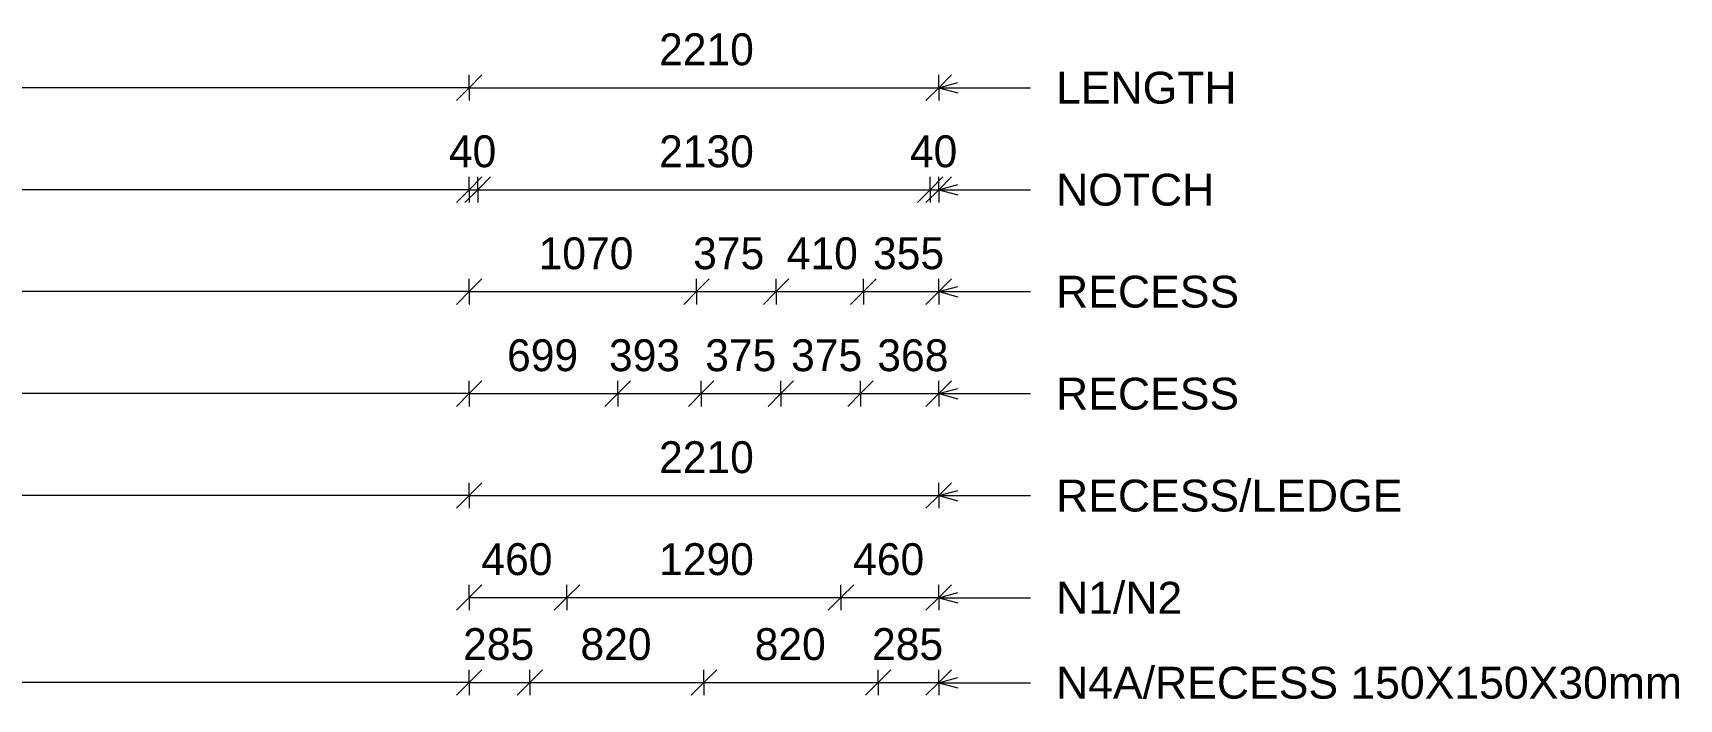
# Model space of a CAD drawing. Header units: millimetres. Extents: x -9471 to 9984, y -2794 to 13196.
# Drawn here: x -4792 to 2957, y 10060 to 13196 of the extents above; entities that cross this region are included whole.
import ezdxf

# ---------------------------------------------------------------- set-up
doc = ezdxf.new("R2010")
doc.units = ezdxf.units.MM
for name, color, linetype, lineweight in [('A-ANNO-DIMS', 211, 'Continuous', 9), ('A-ANNO-DIMS-60', 211, 'Continuous', 9), ('A-DETL-MBND', 5, 'Continuous', 18), ('G-ANNO-TEXT', 231, 'Continuous', 9)]:
    doc.layers.add(name, color=color, linetype=linetype, lineweight=lineweight)
doc.styles.add('Arial_1', font='arial.ttf', dxfattribs={"height": 150})
doc.styles.add('Nirmala UI Semilight', font='NirmalaS.ttf', dxfattribs={"height": 150})
doc.dimstyles.new('Arrow_Filled_-_2_5_NI_UI', dxfattribs={"dimscale": 304.8, "dimtxt": 157.104592, "dimasz": 0.393701, "dimexe": 0.19685, "dimexo": 0.0625, "dimgap": 0.19685, "dimtad": 1, "dimdec": 0, "dimzin": 0, "dimdsep": 46, "dimtxsty": 'Nirmala UI Semilight', "dimblk1": 'OBLIQUE', "dimblk2": 'OBLIQUE', "dimsah": 1, "dimcen": 0.09, "dimazin": 0, "dimtfac": 1, "dimtdec": 4, "dimtix": 1, "dimtmove": 2, "dimatfit": 3, "dimfxl": 0.19685, "dimfxlon": 1, "dimtvp": 1, "dimtolj": 1, "dimtzin": 0, "dimarcsym": 2})
doc.dimstyles.new('Arrow_Filled_-_2_5_NI_UI_1', dxfattribs={"dimscale": 304.8, "dimtxt": 157.104592, "dimasz": 0.393701, "dimexe": 0.19685, "dimexo": 0.0625, "dimgap": 0.19685, "dimtad": 1, "dimdec": 0, "dimzin": 0, "dimdsep": 46, "dimtxsty": 'Nirmala UI Semilight', "dimblk1": 'OBLIQUE', "dimblk2": 'OBLIQUE', "dimsah": 1, "dimcen": 0.09, "dimazin": 0, "dimtfac": 1, "dimtdec": 4, "dimtix": 1, "dimtmove": 0, "dimatfit": 3, "dimfxl": 0.19685, "dimfxlon": 1, "dimtvp": 1, "dimtolj": 1, "dimtzin": 0, "dimarcsym": 2})

# ---------------------------------------------------------------- blocks, each defined once
blk = doc.blocks.new('DIMBLOCK56-Elevation Front')
at = {"layer": 'A-ANNO-DIMS-60'}
for p, q in [((-2738.5, 10538.3), (-2678.5, 10598.3)), ((-2738.5, 10538.3), (-2738.5, 10598.3)), ((-2278.5, 10538.3), (-2218.5, 10598.3)), ((-2278.5, 10538.3), (-2278.5, 10598.3)), ((-2738.5, 10538.3), (-2798.5, 10478.3)), ((-2738.5, 10538.3), (-2278.5, 10538.3)), ((-2738.5, 10538.3), (-2738.5, 10478.3)), ((-2278.5, 10538.3), (-2338.5, 10478.3)), ((-2278.5, 10538.3), (-2278.5, 10478.3))]:
    blk.add_line(p, q, dxfattribs=at)
at = {"layer": 'A-ANNO-DIMS-60', "color": 0, "insert": (-2681.4, 10794), "char_height": 150, "width": 414.756, "attachment_point": 1, "line_spacing_factor": 1.142579, "style": 'Nirmala UI Semilight'}
blk.add_mtext('460', dxfattribs=at)
blk = doc.blocks.new('_Oblique')
at = {"color": 0, "linetype": 'ByBlock', "lineweight": -2}
blk.add_line((-0.5, -0.5), (0.5, 0.5), dxfattribs=at)
blk = doc.blocks.new('DIMBLOCK57-Elevation Front')
at = {"layer": 'A-ANNO-DIMS-60'}
for p, q in [((-2278.5, 10538.3), (-2218.5, 10598.3)), ((-2278.5, 10538.3), (-2278.5, 10598.3)), ((-988.5, 10538.3), (-928.5, 10598.3)), ((-988.5, 10538.3), (-988.5, 10598.3)), ((-2278.5, 10538.3), (-2338.5, 10478.3)), ((-2278.5, 10538.3), (-988.5, 10538.3)), ((-2278.5, 10538.3), (-2278.5, 10478.3)), ((-988.5, 10538.3), (-1048.5, 10478.3)), ((-988.5, 10538.3), (-988.5, 10478.3))]:
    blk.add_line(p, q, dxfattribs=at)
at = {"layer": 'A-ANNO-DIMS-60', "color": 0, "insert": (-1844.9, 10794), "char_height": 150, "width": 507.305, "attachment_point": 1, "line_spacing_factor": 1.142579, "style": 'Nirmala UI Semilight'}
blk.add_mtext('1290', dxfattribs=at)
blk = doc.blocks.new('DIMBLOCK58-Elevation Front')
at = {"layer": 'A-ANNO-DIMS-60'}
for p, q in [((-988.5, 10538.3), (-928.5, 10598.3)), ((-988.5, 10538.3), (-988.5, 10598.3)), ((-528.5, 10538.3), (-468.5, 10598.3)), ((-528.5, 10538.3), (-528.5, 10598.3)), ((-988.5, 10538.3), (-1048.5, 10478.3)), ((-988.5, 10538.3), (-528.5, 10538.3)), ((-988.5, 10538.3), (-988.5, 10478.3)), ((-528.5, 10538.3), (-588.5, 10478.3)), ((-528.5, 10538.3), (-528.5, 10478.3))]:
    blk.add_line(p, q, dxfattribs=at)
at = {"layer": 'A-ANNO-DIMS-60', "color": 0, "insert": (-931.4, 10794), "char_height": 150, "width": 414.756, "attachment_point": 1, "line_spacing_factor": 1.142579, "style": 'Nirmala UI Semilight'}
blk.add_mtext('460', dxfattribs=at)
blk = doc.blocks.new('DIMBLOCK59-Elevation Front')
at = {"layer": 'A-ANNO-DIMS-60'}
for p, q in [((-2738.5, 11018.3), (-2798.5, 10958.3)), ((-2738.5, 11018.3), (-2678.5, 11078.3)), ((-2738.5, 11018.3), (-2738.5, 11078.3)), ((-2738.5, 11018.3), (-528.5, 11018.3)), ((-2738.5, 11018.3), (-2738.5, 10958.3)), ((-528.5, 11018.3), (-588.5, 10958.3)), ((-528.5, 11018.3), (-468.5, 11078.3)), ((-528.5, 11018.3), (-528.5, 11078.3)), ((-528.5, 11018.3), (-528.5, 10958.3))]:
    blk.add_line(p, q, dxfattribs=at)
at = {"layer": 'A-ANNO-DIMS-60', "color": 0, "insert": (-1844.9, 11274), "char_height": 150, "width": 507.305, "attachment_point": 1, "line_spacing_factor": 1.142579, "style": 'Nirmala UI Semilight'}
blk.add_mtext('2210', dxfattribs=at)
blk = doc.blocks.new('DIMBLOCK65-Elevation Front')
at = {"layer": 'A-ANNO-DIMS-60'}
for p, q in [((-2738.5, 11498.3), (-2678.5, 11558.3)), ((-2738.5, 11498.3), (-2738.5, 11558.3)), ((-2039.5, 11498.3), (-1979.5, 11558.3)), ((-2039.5, 11498.3), (-2039.5, 11558.3)), ((-2738.5, 11498.3), (-2798.5, 11438.3)), ((-2738.5, 11498.3), (-2039.5, 11498.3)), ((-2738.5, 11498.3), (-2738.5, 11438.3)), ((-2039.5, 11498.3), (-2099.5, 11438.3)), ((-2039.5, 11498.3), (-2039.5, 11438.3))]:
    blk.add_line(p, q, dxfattribs=at)
at = {"layer": 'A-ANNO-DIMS-60', "color": 0, "insert": (-2560.4, 11754), "char_height": 150, "width": 411.328, "attachment_point": 1, "line_spacing_factor": 1.142579, "style": 'Nirmala UI Semilight'}
blk.add_mtext('699', dxfattribs=at)
blk = doc.blocks.new('DIMBLOCK66-Elevation Front')
at = {"layer": 'A-ANNO-DIMS-60'}
for p, q in [((-2039.5, 11498.3), (-1979.5, 11558.3)), ((-2039.5, 11498.3), (-2039.5, 11558.3)), ((-1646.8, 11498.3), (-1586.8, 11558.3)), ((-1646.8, 11498.3), (-1646.8, 11558.3)), ((-2039.5, 11498.3), (-2099.5, 11438.3)), ((-2039.5, 11498.3), (-1646.8, 11498.3)), ((-2039.5, 11498.3), (-2039.5, 11438.3)), ((-1646.8, 11498.3), (-1706.8, 11438.3)), ((-1646.8, 11498.3), (-1646.8, 11438.3))]:
    blk.add_line(p, q, dxfattribs=at)
at = {"layer": 'A-ANNO-DIMS-60', "color": 0, "insert": (-2080.7, 11754), "char_height": 150, "width": 411.328, "attachment_point": 1, "line_spacing_factor": 1.142579, "style": 'Nirmala UI Semilight'}
blk.add_mtext('393', dxfattribs=at)
blk = doc.blocks.new('DIMBLOCK67-Elevation Front')
at = {"layer": 'A-ANNO-DIMS-60'}
for p, q in [((-1646.8, 11498.3), (-1586.8, 11558.3)), ((-1646.8, 11498.3), (-1646.8, 11558.3)), ((-1271.8, 11498.3), (-1211.8, 11558.3)), ((-1271.8, 11498.3), (-1271.8, 11558.3)), ((-1646.8, 11498.3), (-1706.8, 11438.3)), ((-1646.8, 11498.3), (-1271.8, 11498.3)), ((-1646.8, 11498.3), (-1646.8, 11438.3)), ((-1271.8, 11498.3), (-1331.8, 11438.3)), ((-1271.8, 11498.3), (-1271.8, 11438.3))]:
    blk.add_line(p, q, dxfattribs=at)
at = {"layer": 'A-ANNO-DIMS-60', "color": 0, "insert": (-1627.8, 11754), "char_height": 150, "width": 404.473, "attachment_point": 1, "line_spacing_factor": 1.142579, "style": 'Nirmala UI Semilight'}
blk.add_mtext('375', dxfattribs=at)
blk = doc.blocks.new('DIMBLOCK68-Elevation Front')
at = {"layer": 'A-ANNO-DIMS-60'}
for p, q in [((-1271.8, 11498.3), (-1211.8, 11558.3)), ((-1271.8, 11498.3), (-1271.8, 11558.3)), ((-896.8, 11498.3), (-836.8, 11558.3)), ((-896.8, 11498.3), (-896.8, 11558.3)), ((-1271.8, 11498.3), (-1331.8, 11438.3)), ((-1271.8, 11498.3), (-896.8, 11498.3)), ((-1271.8, 11498.3), (-1271.8, 11438.3)), ((-896.8, 11498.3), (-956.8, 11438.3)), ((-896.8, 11498.3), (-896.8, 11438.3))]:
    blk.add_line(p, q, dxfattribs=at)
at = {"layer": 'A-ANNO-DIMS-60', "color": 0, "insert": (-1223.4, 11754), "char_height": 150, "width": 404.473, "attachment_point": 1, "line_spacing_factor": 1.142579, "style": 'Nirmala UI Semilight'}
blk.add_mtext('375', dxfattribs=at)
blk = doc.blocks.new('DIMBLOCK69-Elevation Front')
at = {"layer": 'A-ANNO-DIMS-60'}
for p, q in [((-896.8, 11498.3), (-836.8, 11558.3)), ((-896.8, 11498.3), (-896.8, 11558.3)), ((-528.5, 11498.3), (-468.5, 11558.3)), ((-528.5, 11498.3), (-528.5, 11558.3)), ((-896.8, 11498.3), (-956.8, 11438.3)), ((-896.8, 11498.3), (-528.5, 11498.3)), ((-896.8, 11498.3), (-896.8, 11438.3)), ((-528.5, 11498.3), (-588.5, 11438.3)), ((-528.5, 11498.3), (-528.5, 11438.3))]:
    blk.add_line(p, q, dxfattribs=at)
at = {"layer": 'A-ANNO-DIMS-60', "color": 0, "insert": (-817.5, 11754), "char_height": 150, "width": 411.328, "attachment_point": 1, "line_spacing_factor": 1.142579, "style": 'Nirmala UI Semilight'}
blk.add_mtext('368', dxfattribs=at)
blk = doc.blocks.new('DIMBLOCK79-Elevation Front')
at = {"layer": 'A-ANNO-DIMS-60'}
for p, q in [((-2738.5, 11978.3), (-2678.5, 12038.3)), ((-2738.5, 11978.3), (-2738.5, 12038.3)), ((-1668.5, 11978.3), (-1608.5, 12038.3)), ((-1668.5, 11978.3), (-1668.5, 12038.3)), ((-2738.5, 11978.3), (-2798.5, 11918.3)), ((-2738.5, 11978.3), (-1668.5, 11978.3)), ((-2738.5, 11978.3), (-2738.5, 11918.3)), ((-1668.5, 11978.3), (-1728.5, 11918.3)), ((-1668.5, 11978.3), (-1668.5, 11918.3))]:
    blk.add_line(p, q, dxfattribs=at)
at = {"layer": 'A-ANNO-DIMS-60', "color": 0, "insert": (-2412, 12234), "char_height": 150, "width": 500.45, "attachment_point": 1, "line_spacing_factor": 1.142579, "style": 'Nirmala UI Semilight'}
blk.add_mtext('1070', dxfattribs=at)
blk = doc.blocks.new('DIMBLOCK80-Elevation Front')
at = {"layer": 'A-ANNO-DIMS-60'}
for p, q in [((-1668.5, 11978.3), (-1608.5, 12038.3)), ((-1668.5, 11978.3), (-1668.5, 12038.3)), ((-1293.5, 11978.3), (-1233.5, 12038.3)), ((-1293.5, 11978.3), (-1293.5, 12038.3)), ((-1668.5, 11978.3), (-1728.5, 11918.3)), ((-1668.5, 11978.3), (-1293.5, 11978.3)), ((-1668.5, 11978.3), (-1668.5, 11918.3)), ((-1293.5, 11978.3), (-1353.5, 11918.3)), ((-1293.5, 11978.3), (-1293.5, 11918.3))]:
    blk.add_line(p, q, dxfattribs=at)
at = {"layer": 'A-ANNO-DIMS-60', "color": 0, "insert": (-1684.4, 12234), "char_height": 150, "width": 404.473, "attachment_point": 1, "line_spacing_factor": 1.142579, "style": 'Nirmala UI Semilight'}
blk.add_mtext('375', dxfattribs=at)
blk = doc.blocks.new('DIMBLOCK81-Elevation Front')
at = {"layer": 'A-ANNO-DIMS-60'}
for p, q in [((-1293.5, 11978.3), (-1233.5, 12038.3)), ((-1293.5, 11978.3), (-1293.5, 12038.3)), ((-883.1, 11978.3), (-823.1, 12038.3)), ((-883.1, 11978.3), (-883.1, 12038.3)), ((-1293.5, 11978.3), (-1353.5, 11918.3)), ((-1293.5, 11978.3), (-883.1, 11978.3)), ((-1293.5, 11978.3), (-1293.5, 11918.3)), ((-883.1, 11978.3), (-943.1, 11918.3)), ((-883.1, 11978.3), (-883.1, 11918.3))]:
    blk.add_line(p, q, dxfattribs=at)
at = {"layer": 'A-ANNO-DIMS-60', "color": 0, "insert": (-1244, 12234), "char_height": 150, "width": 373.623, "attachment_point": 1, "line_spacing_factor": 1.142579, "style": 'Nirmala UI Semilight'}
blk.add_mtext('410', dxfattribs=at)
blk = doc.blocks.new('DIMBLOCK82-Elevation Front')
at = {"layer": 'A-ANNO-DIMS-60'}
for p, q in [((-883.1, 11978.3), (-823.1, 12038.3)), ((-883.1, 11978.3), (-883.1, 12038.3)), ((-528.5, 11978.3), (-468.5, 12038.3)), ((-528.5, 11978.3), (-528.5, 12038.3)), ((-883.1, 11978.3), (-943.1, 11918.3)), ((-883.1, 11978.3), (-528.5, 11978.3)), ((-883.1, 11978.3), (-883.1, 11918.3)), ((-528.5, 11978.3), (-588.5, 11918.3)), ((-528.5, 11978.3), (-528.5, 11918.3))]:
    blk.add_line(p, q, dxfattribs=at)
at = {"layer": 'A-ANNO-DIMS-60', "color": 0, "insert": (-837.8, 12234), "char_height": 150, "width": 411.328, "attachment_point": 1, "line_spacing_factor": 1.142579, "style": 'Nirmala UI Semilight'}
blk.add_mtext('355', dxfattribs=at)
blk = doc.blocks.new('DIMBLOCK83-Elevation Front')
at = {"layer": 'A-ANNO-DIMS-60'}
for p, q in [((-2738.5, 12458.3), (-2678.5, 12518.3)), ((-2738.5, 12458.3), (-2738.5, 12518.3)), ((-2698.5, 12458.3), (-2638.5, 12518.3)), ((-2698.5, 12458.3), (-2698.5, 12518.3)), ((-2738.5, 12458.3), (-2798.5, 12398.3)), ((-2698.5, 12458.3), (-2758.5, 12398.3)), ((-2738.5, 12458.3), (-2698.5, 12458.3)), ((-2738.5, 12458.3), (-2738.5, 12398.3)), ((-2698.5, 12458.3), (-2698.5, 12398.3))]:
    blk.add_line(p, q, dxfattribs=at)
at = {"layer": 'A-ANNO-DIMS-60', "color": 0, "insert": (-2834.2, 12714), "char_height": 150, "width": 277.647, "attachment_point": 1, "line_spacing_factor": 1.142579, "style": 'Nirmala UI Semilight'}
blk.add_mtext('40', dxfattribs=at)
blk = doc.blocks.new('DIMBLOCK84-Elevation Front')
at = {"layer": 'A-ANNO-DIMS-60'}
for p, q in [((-2698.5, 12458.3), (-2638.5, 12518.3)), ((-2698.5, 12458.3), (-2698.5, 12518.3)), ((-568.5, 12458.3), (-508.5, 12518.3)), ((-568.5, 12458.3), (-568.5, 12518.3)), ((-2698.5, 12458.3), (-2758.5, 12398.3)), ((-2698.5, 12458.3), (-568.5, 12458.3)), ((-2698.5, 12458.3), (-2698.5, 12398.3)), ((-568.5, 12458.3), (-628.5, 12398.3)), ((-568.5, 12458.3), (-568.5, 12398.3))]:
    blk.add_line(p, q, dxfattribs=at)
at = {"layer": 'A-ANNO-DIMS-60', "color": 0, "insert": (-1844.9, 12714), "char_height": 150, "width": 507.305, "attachment_point": 1, "line_spacing_factor": 1.142579, "style": 'Nirmala UI Semilight'}
blk.add_mtext('2130', dxfattribs=at)
blk = doc.blocks.new('DIMBLOCK85-Elevation Front')
at = {"layer": 'A-ANNO-DIMS-60'}
for p, q in [((-568.5, 12458.3), (-508.5, 12518.3)), ((-568.5, 12458.3), (-568.5, 12518.3)), ((-528.5, 12458.3), (-468.5, 12518.3)), ((-528.5, 12458.3), (-528.5, 12518.3)), ((-568.5, 12458.3), (-628.5, 12398.3)), ((-528.5, 12458.3), (-588.5, 12398.3)), ((-568.5, 12458.3), (-528.5, 12458.3)), ((-568.5, 12458.3), (-568.5, 12398.3)), ((-528.5, 12458.3), (-528.5, 12398.3))]:
    blk.add_line(p, q, dxfattribs=at)
at = {"layer": 'A-ANNO-DIMS-60', "color": 0, "insert": (-664.2, 12714), "char_height": 150, "width": 277.647, "attachment_point": 1, "line_spacing_factor": 1.142579, "style": 'Nirmala UI Semilight'}
blk.add_mtext('40', dxfattribs=at)
blk = doc.blocks.new('DIMBLOCK86-Elevation Front')
at = {"layer": 'A-ANNO-DIMS-60'}
for p, q in [((-2738.5, 12938.3), (-2678.5, 12998.3)), ((-2738.5, 12938.3), (-2738.5, 12998.3)), ((-528.5, 12938.3), (-468.5, 12998.3)), ((-528.5, 12938.3), (-528.5, 12998.3)), ((-2738.5, 12938.3), (-2798.5, 12878.3)), ((-2738.5, 12938.3), (-528.5, 12938.3)), ((-2738.5, 12938.3), (-2738.5, 12878.3)), ((-528.5, 12938.3), (-588.5, 12878.3)), ((-528.5, 12938.3), (-528.5, 12878.3))]:
    blk.add_line(p, q, dxfattribs=at)
at = {"layer": 'A-ANNO-DIMS-60', "color": 0, "insert": (-1844.9, 13194), "char_height": 150, "width": 507.305, "attachment_point": 1, "line_spacing_factor": 1.142579, "style": 'Nirmala UI Semilight'}
blk.add_mtext('2210', dxfattribs=at)
blk = doc.blocks.new('DIMBLOCK91-Elevation Front')
at = {"layer": 'A-ANNO-DIMS-60'}
for p, q in [((-2738.5, 10138.3), (-2678.5, 10198.3)), ((-2738.5, 10138.3), (-2738.5, 10198.3)), ((-2453.5, 10138.3), (-2393.5, 10198.3)), ((-2453.5, 10138.3), (-2453.5, 10198.3)), ((-2738.5, 10138.3), (-2798.5, 10078.3)), ((-2738.5, 10138.3), (-2453.5, 10138.3)), ((-2738.5, 10138.3), (-2738.5, 10078.3)), ((-2453.5, 10138.3), (-2513.5, 10078.3)), ((-2453.5, 10138.3), (-2453.5, 10078.3))]:
    blk.add_line(p, q, dxfattribs=at)
at = {"layer": 'A-ANNO-DIMS-60', "color": 0, "insert": (-2767.4, 10394), "char_height": 150, "width": 411.328, "attachment_point": 1, "line_spacing_factor": 1.142579, "style": 'Nirmala UI Semilight'}
blk.add_mtext('285', dxfattribs=at)
blk = doc.blocks.new('DIMBLOCK92-Elevation Front')
at = {"layer": 'A-ANNO-DIMS-60'}
for p, q in [((-2453.5, 10138.3), (-2393.5, 10198.3)), ((-2453.5, 10138.3), (-2453.5, 10198.3)), ((-1633.5, 10138.3), (-1573.5, 10198.3)), ((-1633.5, 10138.3), (-1633.5, 10198.3)), ((-2453.5, 10138.3), (-2513.5, 10078.3)), ((-2453.5, 10138.3), (-1633.5, 10138.3)), ((-2453.5, 10138.3), (-2453.5, 10078.3)), ((-1633.5, 10138.3), (-1693.5, 10078.3)), ((-1633.5, 10138.3), (-1633.5, 10078.3))]:
    blk.add_line(p, q, dxfattribs=at)
at = {"layer": 'A-ANNO-DIMS-60', "color": 0, "insert": (-2214.9, 10394), "char_height": 150, "width": 411.328, "attachment_point": 1, "line_spacing_factor": 1.142579, "style": 'Nirmala UI Semilight'}
blk.add_mtext('820', dxfattribs=at)
blk = doc.blocks.new('DIMBLOCK93-Elevation Front')
at = {"layer": 'A-ANNO-DIMS-60'}
for p, q in [((-1633.5, 10138.3), (-1573.5, 10198.3)), ((-1633.5, 10138.3), (-1633.5, 10198.3)), ((-813.5, 10138.3), (-753.5, 10198.3)), ((-813.5, 10138.3), (-813.5, 10198.3)), ((-1633.5, 10138.3), (-1693.5, 10078.3)), ((-1633.5, 10138.3), (-813.5, 10138.3)), ((-1633.5, 10138.3), (-1633.5, 10078.3)), ((-813.5, 10138.3), (-873.5, 10078.3)), ((-813.5, 10138.3), (-813.5, 10078.3))]:
    blk.add_line(p, q, dxfattribs=at)
at = {"layer": 'A-ANNO-DIMS-60', "color": 0, "insert": (-1394.9, 10394), "char_height": 150, "width": 411.328, "attachment_point": 1, "line_spacing_factor": 1.142579, "style": 'Nirmala UI Semilight'}
blk.add_mtext('820', dxfattribs=at)
blk = doc.blocks.new('DIMBLOCK94-Elevation Front')
at = {"layer": 'A-ANNO-DIMS-60'}
for p, q in [((-813.5, 10138.3), (-753.5, 10198.3)), ((-813.5, 10138.3), (-813.5, 10198.3)), ((-528.5, 10138.3), (-468.5, 10198.3)), ((-528.5, 10138.3), (-528.5, 10198.3)), ((-813.5, 10138.3), (-873.5, 10078.3)), ((-813.5, 10138.3), (-528.5, 10138.3)), ((-813.5, 10138.3), (-813.5, 10078.3)), ((-528.5, 10138.3), (-588.5, 10078.3)), ((-528.5, 10138.3), (-528.5, 10078.3))]:
    blk.add_line(p, q, dxfattribs=at)
at = {"layer": 'A-ANNO-DIMS-60', "color": 0, "insert": (-842.4, 10394), "char_height": 150, "width": 411.328, "attachment_point": 1, "line_spacing_factor": 1.142579, "style": 'Nirmala UI Semilight'}
blk.add_mtext('285', dxfattribs=at)

msp = doc.modelspace()

# ---------------------------------------------------------------- linework, layer by layer
at = {"layer": 'A-DETL-MBND'}
for p, q in [((-2738.5, 12938.3), (-9213.4, 12938.3)), ((-2738.5, 12458.3), (-9213.4, 12458.3)), ((-2738.5, 11978.3), (-8733.4, 11978.3)), ((-2738.5, 11498.3), (-8253.4, 11498.3)), ((-2738.5, 11018.3), (-7773.4, 11018.3)), ((-2738.5, 10138.3), (-5453.3, 10138.3))]:
    msp.add_line(p, q, dxfattribs=at)
at = {"layer": 'G-ANNO-TEXT', "color": 7}
for p, q in [((-528.7, 12938.3), (-438.7, 12962.4)), ((-528.7, 12938.3), (-438.7, 12914.1)), ((-528.7, 12938.3), (-96.1, 12938.3)), ((-528.7, 12458.3), (-438.7, 12482.4)), ((-528.7, 12458.3), (-438.7, 12434.1)), ((-528.7, 12458.3), (-96.1, 12458.3)), ((-528.7, 11978.3), (-438.7, 12002.4)), ((-528.7, 11978.3), (-438.7, 11954.1)), ((-528.7, 11978.3), (-96.1, 11978.3)), ((-528.7, 11498.3), (-438.7, 11522.4)), ((-528.7, 11498.3), (-438.7, 11474.1)), ((-528.7, 11498.3), (-96.1, 11498.3)), ((-528.7, 11018.3), (-438.7, 11042.4)), ((-528.7, 11018.3), (-438.7, 10994.2)), ((-528.7, 11018.3), (-96.1, 11018.3)), ((-528.7, 10537.4), (-438.7, 10561.5)), ((-528.7, 10537.4), (-438.7, 10513.3)), ((-528.7, 10537.4), (-96.1, 10537.4)), ((-528.7, 10137.4), (-438.7, 10161.5)), ((-528.7, 10137.4), (-438.7, 10113.3)), ((-528.7, 10137.4), (-96.1, 10137.4))]:
    msp.add_line(p, q, dxfattribs=at)

# ---------------------------------------------------------------- texts
at = {"layer": 'G-ANNO-TEXT', "color": 7, "char_height": 150, "attachment_point": 1, "style": 'Arial_1'}
for s, insert, width in [('LENGTH', (23.9, 13013.3), 1029.367), ('NOTCH', (23.9, 12533.3), 904.304), ('RECESS', (23.9, 12053.3), 1038.987), ('RECESS', (23.9, 11573.3), 1038.987), ('RECESS/LEDGE', (23.9, 11093.3), 1967.341), ('N1/N2', (23.9, 10612.4), 716.709), ('N4A/RECESS 150X150X30mm', (23.9, 10212.4), 3559.492)]:
    msp.add_mtext(s, dxfattribs=dict(at, insert=insert, width=width))

# ---------------------------------------------------------------- dimensions: what is measured, and where the dimension line sits
at = {"layer": 'A-ANNO-DIMS'}
for base, p1, p2, override, picture, middle in [((-528.5, 12938.3), (-2738.5, 12878.3), (-528.5, 12878.3), {"dimpost": '<>', "dimfxl": 2210}, 'DIMBLOCK86-Elevation Front', (-1633.5, 13076.3)), ((-2698.5, 12458.3), (-2738.5, 12398.3), (-2698.5, 12398.3), {"dimpost": '<>', "dimfxl": 40}, 'DIMBLOCK83-Elevation Front', (-2718.5, 12595.8)), ((-568.5, 12458.3), (-2698.5, 12398.3), (-568.5, 12398.3), {"dimpost": '<>', "dimfxl": 2130}, 'DIMBLOCK84-Elevation Front', (-1633.5, 12596.3)), ((-528.5, 12458.3), (-568.5, 12398.3), (-528.5, 12398.3), {"dimpost": '<>', "dimfxl": 40}, 'DIMBLOCK85-Elevation Front', (-548.5, 12595.8)), ((-1668.5, 11978.3), (-2738.5, 11918.3), (-1668.5, 11918.3), {"dimpost": '<>', "dimfxl": 1070.061688}, 'DIMBLOCK79-Elevation Front', (-2203.5, 12116.3)), ((-883.1, 11978.3), (-1293.5, 11918.3), (-883.1, 11918.3), {"dimpost": '<>', "dimfxl": 410.369804}, 'DIMBLOCK81-Elevation Front', (-1088.3, 12116.3)), ((-2039.5, 11498.3), (-2738.5, 11438.3), (-2039.5, 11438.3), {"dimpost": '<>', "dimfxl": 699.067714}, 'DIMBLOCK65-Elevation Front', (-2389, 11635.9)), ((-1271.8, 11498.3), (-1646.8, 11438.3), (-1271.8, 11438.3), {"dimpost": '<>', "dimfxl": 375}, 'DIMBLOCK67-Elevation Front', (-1459.3, 11635.9)), ((-528.5, 11018.3), (-2738.5, 10958.3), (-528.5, 10958.3), {"dimpost": '<>', "dimfxl": 2210}, 'DIMBLOCK59-Elevation Front', (-1633.5, 11156.3)), ((-2278.5, 10538.3), (-2738.5, 10478.3), (-2278.5, 10478.3), {"dimpost": '<>', "dimfxl": 460}, 'DIMBLOCK56-Elevation Front', (-2508.5, 10675.9)), ((-988.5, 10538.3), (-2278.5, 10478.3), (-988.5, 10478.3), {"dimpost": '<>', "dimfxl": 1290}, 'DIMBLOCK57-Elevation Front', (-1633.5, 10676.3)), ((-528.5, 10538.3), (-988.5, 10478.3), (-528.5, 10478.3), {"dimpost": '<>', "dimfxl": 460}, 'DIMBLOCK58-Elevation Front', (-758.5, 10675.9)), ((-2453.5, 10138.3), (-2738.5, 10078.3), (-2453.5, 10078.3), {"dimpost": '<>', "dimfxl": 285}, 'DIMBLOCK91-Elevation Front', (-2596, 10275.8)), ((-1633.5, 10138.3), (-2453.5, 10078.3), (-1633.5, 10078.3), {"dimpost": '<>', "dimfxl": 820}, 'DIMBLOCK92-Elevation Front', (-2043.5, 10275.8)), ((-813.5, 10138.3), (-1633.5, 10078.3), (-813.5, 10078.3), {"dimpost": '<>', "dimfxl": 820}, 'DIMBLOCK93-Elevation Front', (-1223.5, 10275.8)), ((-528.5, 10138.3), (-813.5, 10078.3), (-528.5, 10078.3), {"dimpost": '<>', "dimfxl": 285}, 'DIMBLOCK94-Elevation Front', (-671, 10275.8))]:
    dim = msp.add_linear_dim(base=base, p1=p1, p2=p2, dimstyle='Arrow_Filled_-_2_5_NI_UI_1', override=override, dxfattribs=at)
    dim.commit()
    dim.dimension.update_dxf_attribs({"geometry": picture, "text_midpoint": middle})
for base, p1, p2, override, picture, middle in [((-1293.5, 11978.3), (-1668.5, 11918.3), (-1293.5, 11918.3), {"dimpost": '<>', "dimfxl": 375}, 'DIMBLOCK80-Elevation Front', (-1482.1, 12134)), ((-528.5, 11978.3), (-883.1, 11918.3), (-528.5, 11918.3), {"dimpost": '<>', "dimfxl": 354.568508}, 'DIMBLOCK82-Elevation Front', (-632.1, 12134)), ((-1646.8, 11498.3), (-2039.5, 11438.3), (-1646.8, 11438.3), {"dimpost": '<>', "dimfxl": 392.717584}, 'DIMBLOCK66-Elevation Front', (-1875.1, 11654)), ((-896.8, 11498.3), (-1271.8, 11438.3), (-896.8, 11438.3), {"dimpost": '<>', "dimfxl": 375}, 'DIMBLOCK68-Elevation Front', (-1021.2, 11654)), ((-528.5, 11498.3), (-896.8, 11438.3), (-528.5, 11438.3), {"dimpost": '<>', "dimfxl": 368.214702}, 'DIMBLOCK69-Elevation Front', (-611.8, 11654))]:
    dim = msp.add_linear_dim(base=base, p1=p1, p2=p2, dimstyle='Arrow_Filled_-_2_5_NI_UI', override=override, dxfattribs=at)
    dim.commit()
    dim.dimension.update_dxf_attribs({"geometry": picture, "text_midpoint": middle, "dimtype": 160})

doc.saveas('drawing.dxf')
